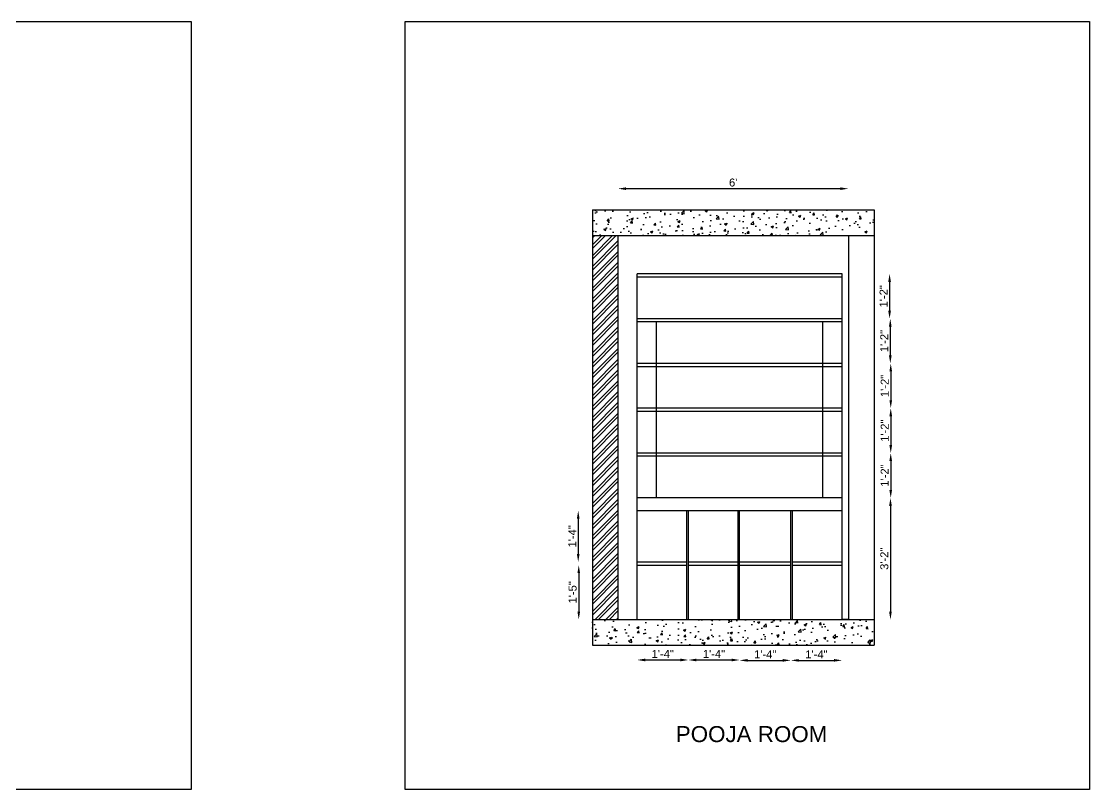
# Model space of a CAD drawing. Header units: feet. Extents: x 2272 to 4893, y 337 to 2916.
# Drawn here: x 4069.5 to 4403.2, y 1486.6 to 1726.6 of the extents above; entities that cross this region are included whole.
import ezdxf

# ---------------------------------------------------------------- set-up
doc = ezdxf.new("R2010")
doc.units = ezdxf.units.FT
doc.layers.add('Door', color=15, linetype='Continuous')
doc.styles.get("Standard").update_dxf_attribs({"font": 'arial.ttf'})
doc.dimstyles.new('ISO-25', dxfattribs={"dimtxt": 2.5, "dimasz": 2.5, "dimexe": 1.25, "dimexo": 0.625, "dimtad": 1, "dimdec": 0, "dimlunit": 4, "dimtxsty": 'Standard', "dimcen": 2.5, "dimse1": 1, "dimse2": 1, "dimadec": 0, "dimazin": 0, "dimtfac": 1, "dimtdec": 0, "dimtmove": 0, "dimatfit": 3, "dimfxl": 1, "dimarcsym": 0})

# ---------------------------------------------------------------- blocks, each defined once
blk = doc.blocks.new('*D306')
at = {"layer": 'Defpoints', "color": 0, "transparency": 16777216}
for p in [(4261.88, 1539.75), (4277.88, 1539.75), (4277.88, 1527.12)]:
    blk.add_point(p, dxfattribs=at)
at = {"layer": 'Door', "color": 0, "lineweight": -2, "transparency": 16777216}
blk.add_line((4264.38, 1527.12), (4275.38, 1527.12), dxfattribs=at)
at = {"layer": 'Door', "color": 0, "transparency": 16777216}
for points in [[(4264.38, 1527.54), (4264.38, 1526.7), (4261.88, 1527.12)], [(4275.38, 1527.54), (4275.38, 1526.7), (4277.88, 1527.12)]]:
    blk.add_solid(points, dxfattribs=at)
at = {"layer": 'Door', "color": 0, "transparency": 16777216, "insert": (4269.88, 1529), "char_height": 2.5, "attachment_point": 5}
blk.add_mtext('1\'-4"', dxfattribs=at)
blk = doc.blocks.new('*D307')
at = {"layer": 'Defpoints', "color": 0, "transparency": 16777216}
for p in [(4277.88, 1539.75), (4293.88, 1539.75), (4293.88, 1527.12)]:
    blk.add_point(p, dxfattribs=at)
at = {"layer": 'Door', "color": 0, "lineweight": -2, "transparency": 16777216}
blk.add_line((4280.38, 1527.12), (4291.38, 1527.12), dxfattribs=at)
at = {"layer": 'Door', "color": 0, "transparency": 16777216}
for points in [[(4280.38, 1527.54), (4280.38, 1526.7), (4277.88, 1527.12)], [(4291.38, 1527.54), (4291.38, 1526.7), (4293.88, 1527.12)]]:
    blk.add_solid(points, dxfattribs=at)
at = {"layer": 'Door', "color": 0, "transparency": 16777216, "insert": (4285.88, 1529), "char_height": 2.5, "attachment_point": 5}
blk.add_mtext('1\'-4"', dxfattribs=at)
blk = doc.blocks.new('*D308')
at = {"layer": 'Defpoints', "color": 0, "transparency": 16777216}
for p in [(4293.88, 1539.75), (4309.88, 1539.75), (4309.88, 1527)]:
    blk.add_point(p, dxfattribs=at)
at = {"layer": 'Door', "color": 0, "lineweight": -2, "transparency": 16777216}
blk.add_line((4296.38, 1527), (4307.38, 1527), dxfattribs=at)
at = {"layer": 'Door', "color": 0, "transparency": 16777216}
for points in [[(4296.38, 1527.42), (4296.38, 1526.59), (4293.88, 1527)], [(4307.38, 1527.42), (4307.38, 1526.59), (4309.88, 1527)]]:
    blk.add_solid(points, dxfattribs=at)
at = {"layer": 'Door', "color": 0, "transparency": 16777216, "insert": (4301.88, 1528.88), "char_height": 2.5, "attachment_point": 5}
blk.add_mtext('1\'-4"', dxfattribs=at)
blk = doc.blocks.new('*D309')
at = {"layer": 'Defpoints', "color": 0, "transparency": 16777216}
for p in [(4309.88, 1539.75), (4325.88, 1539.75), (4325.88, 1527)]:
    blk.add_point(p, dxfattribs=at)
at = {"layer": 'Door', "color": 0, "lineweight": -2, "transparency": 16777216}
blk.add_line((4312.38, 1527), (4323.38, 1527), dxfattribs=at)
at = {"layer": 'Door', "color": 0, "transparency": 16777216}
for points in [[(4312.38, 1527.42), (4312.38, 1526.59), (4309.88, 1527)], [(4323.38, 1527.42), (4323.38, 1526.59), (4325.88, 1527)]]:
    blk.add_solid(points, dxfattribs=at)
at = {"layer": 'Door', "color": 0, "transparency": 16777216, "insert": (4317.88, 1528.88), "char_height": 2.5, "attachment_point": 5}
blk.add_mtext('1\'-4"', dxfattribs=at)
blk = doc.blocks.new('*D310')
at = {"layer": 'Defpoints', "color": 0, "transparency": 16777216}
for p in [(4325.88, 1577.75), (4325.88, 1539.75), (4341, 1539.75)]:
    blk.add_point(p, dxfattribs=at)
at = {"layer": 'Door', "color": 0, "lineweight": -2, "transparency": 16777216}
blk.add_line((4341, 1575.25), (4341, 1542.25), dxfattribs=at)
at = {"layer": 'Door', "color": 0, "transparency": 16777216}
for points in [[(4340.58, 1575.25), (4341.42, 1575.25), (4341, 1577.75)], [(4340.58, 1542.25), (4341.42, 1542.25), (4341, 1539.75)]]:
    blk.add_solid(points, dxfattribs=at)
at = {"layer": 'Door', "color": 0, "transparency": 16777216, "insert": (4339.1, 1558.75), "char_height": 2.5, "attachment_point": 5, "rotation": 90}
blk.add_mtext('3\'-2"', dxfattribs=at)
blk = doc.blocks.new('*D311')
at = {"layer": 'Defpoints', "color": 0, "transparency": 16777216}
for p in [(4325.88, 1591.75), (4325.88, 1577.75), (4341.08, 1577.75)]:
    blk.add_point(p, dxfattribs=at)
at = {"layer": 'Door', "color": 0, "lineweight": -2, "transparency": 16777216}
blk.add_line((4341.08, 1589.25), (4341.08, 1580.25), dxfattribs=at)
at = {"layer": 'Door', "color": 0, "transparency": 16777216}
for points in [[(4340.66, 1589.25), (4341.5, 1589.25), (4341.08, 1591.75)], [(4340.66, 1580.25), (4341.5, 1580.25), (4341.08, 1577.75)]]:
    blk.add_solid(points, dxfattribs=at)
at = {"layer": 'Door', "color": 0, "transparency": 16777216, "insert": (4339.2, 1584.75), "char_height": 2.5, "attachment_point": 5, "rotation": 90}
blk.add_mtext('1\'-2"', dxfattribs=at)
blk = doc.blocks.new('*D312')
at = {"layer": 'Defpoints', "color": 0, "transparency": 16777216}
for p in [(4325.88, 1605.75), (4325.88, 1591.75), (4341.09, 1591.75)]:
    blk.add_point(p, dxfattribs=at)
at = {"layer": 'Door', "color": 0, "lineweight": -2, "transparency": 16777216}
blk.add_line((4341.09, 1603.25), (4341.09, 1594.25), dxfattribs=at)
at = {"layer": 'Door', "color": 0, "transparency": 16777216}
for points in [[(4340.67, 1603.25), (4341.51, 1603.25), (4341.09, 1605.75)], [(4340.67, 1594.25), (4341.51, 1594.25), (4341.09, 1591.75)]]:
    blk.add_solid(points, dxfattribs=at)
at = {"layer": 'Door', "color": 0, "transparency": 16777216, "insert": (4339.21, 1598.75), "char_height": 2.5, "attachment_point": 5, "rotation": 90}
blk.add_mtext('1\'-2"', dxfattribs=at)
blk = doc.blocks.new('*D313')
at = {"layer": 'Defpoints', "color": 0, "transparency": 16777216}
for p in [(4325.88, 1619.75), (4325.88, 1605.75), (4341.09, 1605.75)]:
    blk.add_point(p, dxfattribs=at)
at = {"layer": 'Door', "color": 0, "lineweight": -2, "transparency": 16777216}
blk.add_line((4341.09, 1617.25), (4341.09, 1608.25), dxfattribs=at)
at = {"layer": 'Door', "color": 0, "transparency": 16777216}
for points in [[(4340.68, 1617.25), (4341.51, 1617.25), (4341.09, 1619.75)], [(4340.68, 1608.25), (4341.51, 1608.25), (4341.09, 1605.75)]]:
    blk.add_solid(points, dxfattribs=at)
at = {"layer": 'Door', "color": 0, "transparency": 16777216, "insert": (4339.21, 1612.75), "char_height": 2.5, "attachment_point": 5, "rotation": 90}
blk.add_mtext('1\'-2"', dxfattribs=at)
blk = doc.blocks.new('*D314')
at = {"layer": 'Defpoints', "color": 0, "transparency": 16777216}
for p in [(4325.88, 1633.75), (4325.88, 1619.75), (4340.95, 1619.75)]:
    blk.add_point(p, dxfattribs=at)
at = {"layer": 'Door', "color": 0, "lineweight": -2, "transparency": 16777216}
blk.add_line((4340.95, 1631.25), (4340.95, 1622.25), dxfattribs=at)
at = {"layer": 'Door', "color": 0, "transparency": 16777216}
for points in [[(4340.53, 1631.25), (4341.37, 1631.25), (4340.95, 1633.75)], [(4340.53, 1622.25), (4341.37, 1622.25), (4340.95, 1619.75)]]:
    blk.add_solid(points, dxfattribs=at)
at = {"layer": 'Door', "color": 0, "transparency": 16777216, "insert": (4339.07, 1626.75), "char_height": 2.5, "attachment_point": 5, "rotation": 90}
blk.add_mtext('1\'-2"', dxfattribs=at)
blk = doc.blocks.new('*D315')
at = {"layer": 'Defpoints', "color": 0, "transparency": 16777216}
for p in [(4325.88, 1647.75), (4325.88, 1633.75), (4340.73, 1633.75)]:
    blk.add_point(p, dxfattribs=at)
at = {"layer": 'Door', "color": 0, "lineweight": -2, "transparency": 16777216}
blk.add_line((4340.73, 1645.25), (4340.73, 1636.25), dxfattribs=at)
at = {"layer": 'Door', "color": 0, "transparency": 16777216}
for points in [[(4340.31, 1645.25), (4341.15, 1645.25), (4340.73, 1647.75)], [(4340.31, 1636.25), (4341.15, 1636.25), (4340.73, 1633.75)]]:
    blk.add_solid(points, dxfattribs=at)
at = {"layer": 'Door', "color": 0, "transparency": 16777216, "insert": (4338.85, 1640.75), "char_height": 2.5, "attachment_point": 5, "rotation": 90}
blk.add_mtext('1\'-2"', dxfattribs=at)
blk = doc.blocks.new('*D316')
at = {"color": 0, "lineweight": -2, "transparency": 16777216}
blk.add_line((4258.38, 1674.37), (4325.38, 1674.37), dxfattribs=at)
at = {"color": 0, "transparency": 16777216}
for points in [[(4258.38, 1674.78), (4258.38, 1673.95), (4255.88, 1674.37)], [(4325.38, 1674.78), (4325.38, 1673.95), (4327.88, 1674.37)]]:
    blk.add_solid(points, dxfattribs=at)
at = {"layer": 'Defpoints', "color": 0, "transparency": 16777216}
for p in [(4327.88, 1674.37), (4255.88, 1659.75), (4327.88, 1659.75)]:
    blk.add_point(p, dxfattribs=at)
at = {"color": 0, "transparency": 16777216, "insert": (4291.88, 1676.27), "char_height": 2.5, "attachment_point": 5}
blk.add_mtext("6'", dxfattribs=at)
blk = doc.blocks.new('*D304')
at = {"color": 0, "lineweight": -2, "transparency": 16777216}
blk.add_line((4243.47, 1571.25), (4243.47, 1560.25), dxfattribs=at)
at = {"color": 0, "transparency": 16777216}
for points in [[(4243.05, 1571.25), (4243.88, 1571.25), (4243.47, 1573.75)], [(4243.05, 1560.25), (4243.88, 1560.25), (4243.47, 1557.75)]]:
    blk.add_solid(points, dxfattribs=at)
at = {"layer": 'Defpoints', "color": 0, "transparency": 16777216}
for p in [(4261.88, 1573.75), (4243.47, 1557.75), (4261.88, 1557.75)]:
    blk.add_point(p, dxfattribs=at)
at = {"color": 0, "transparency": 16777216, "insert": (4241.59, 1565.75), "char_height": 2.5, "attachment_point": 5, "rotation": 90}
blk.add_mtext('1\'-4"', dxfattribs=at)
blk = doc.blocks.new('*D305')
at = {"color": 0, "lineweight": -2, "transparency": 16777216}
blk.add_line((4243.63, 1554.25), (4243.63, 1542.25), dxfattribs=at)
at = {"color": 0, "transparency": 16777216}
for points in [[(4243.22, 1554.25), (4244.05, 1554.25), (4243.63, 1556.75)], [(4243.22, 1542.25), (4244.05, 1542.25), (4243.63, 1539.75)]]:
    blk.add_solid(points, dxfattribs=at)
at = {"layer": 'Defpoints', "color": 0, "transparency": 16777216}
for p in [(4261.88, 1556.75), (4243.63, 1539.75), (4261.88, 1539.75)]:
    blk.add_point(p, dxfattribs=at)
at = {"color": 0, "transparency": 16777216, "insert": (4241.73, 1548.25), "char_height": 2.5, "attachment_point": 5, "rotation": 90}
blk.add_mtext('1\'-5"', dxfattribs=at)

msp = doc.modelspace()

# ---------------------------------------------------------------- hatches: boundary and pattern name
at = {"layer": 'Door', "true_color": 0x105689}
h = msp.add_hatch(dxfattribs=at)
h.set_pattern_fill('AR-CONC', color=146, scale=0.04)
h.set_pattern_definition([(50, (-756.6017, 989.762), (7.287387, -0.6375634), [0.762, -8.382]), (355, (-756.602, 989.762), (-1.409737, 7.642274), [0.6096, -6.705623]), (100.45144, (-755.9944, 989.709), (5.87765, 7.00471), [0.6476, -7.12361]), (46.1842, (-756.602, 991.794), (10.843162, -1.681693), [1.143, -12.573]), (96.63556, (-755.698, 991.654), (9.496165, 9.897045), [0.9714, -10.685424]), (351.18415, (-756.602, 991.794), (9.496165, 9.897045), [0.914399, -10.05839]), (21, (-755.5857, 991.286), (6.064576, -4.090608), [0.762, -8.382]), (326, (-755.586, 991.286), (2.472081, 7.367519), [0.6096, -6.7056]), (71.45144, (-755.08, 990.945), (8.536657, 3.276911), [0.6476, -7.123598]), (37.5, (-756.6017, 989.762), (0.1235441, 3.3822016), [0, -6.62432, 0, -6.8072, 0, -6.731]), (7.5, (-756.6017, 989.762), (2.6727865, 4.007223), [0, -3.88112, 0, -6.47192, 0, -2.5654]), (327.5, (-758.8673, 989.762), (5.4236238, -0.2291498), [0, -2.54, 0, -7.9248, 0, -10.5156]), (317.5, (-759.8833, 989.762), (5.9251673, 1.0170596), [0, -3.302, 0, -5.26288, 0, -7.4676])])
h.paths.add_polyline_path([(4247.881, 1667.75), (4247.881, 1659.75), (4335.881, 1659.75), (4335.881, 1667.75)])
h.paths.add_polyline_path([(4247.881, 1539.75), (4247.881, 1531.75), (4335.881, 1531.75), (4335.881, 1539.75)])
h = msp.add_hatch(dxfattribs=at)
h.set_pattern_fill('ANSI32', color=146, scale=0.25)
h.set_pattern_definition([(45, (-756.6017, 989.762), (-1.683798, 1.683798), []), (45, (-755.4791, 989.762), (-1.683798, 1.683798), [])])
h.paths.add_polyline_path([(4255.881, 1659.75), (4247.881, 1659.75), (4247.881, 1539.75), (4255.881, 1539.75)])

# ---------------------------------------------------------------- linework, layer by layer
for p, q in [((4267.881, 1577.75), (4267.881, 1632.75)), ((4319.881, 1577.75), (4319.881, 1632.75))]:
    msp.add_line(p, q)
at = {"color": 7, "true_color": 0xffffff}
for p, q in [((4261.881, 1557.75), (4277.381, 1557.75)), ((4261.881, 1556.75), (4277.381, 1556.75)), ((4277.881, 1557.75), (4293.381, 1557.75)), ((4277.881, 1556.75), (4293.381, 1556.75)), ((4293.881, 1557.75), (4309.881, 1557.75)), ((4293.881, 1556.75), (4309.881, 1556.75)), ((4310.381, 1557.75), (4325.881, 1557.75)), ((4310.381, 1556.75), (4325.881, 1556.75))]:
    msp.add_line(p, q, dxfattribs=at)
for points in [[(3908.832, 1726.634), (4122.607, 1726.634), (4122.607, 1486.615), (3908.832, 1486.615)], [(4189.443, 1726.634), (4403.218, 1726.634), (4403.218, 1486.615), (4189.443, 1486.615)]]:
    msp.add_lwpolyline(points, close=True)
at = {"layer": 'Door', "color": 146, "true_color": 0x105689}
for p, q in [((4247.881, 1667.75), (4247.881, 1531.75)), ((4247.881, 1667.75), (4335.881, 1667.75)), ((4335.881, 1667.75), (4335.881, 1531.75)), ((4247.881, 1659.75), (4335.881, 1659.75)), ((4255.881, 1659.75), (4255.881, 1539.75)), ((4327.881, 1659.75), (4327.881, 1539.75)), ((4247.881, 1539.75), (4335.881, 1539.75)), ((4255.881, 1539.75), (4261.881, 1539.75)), ((4261.881, 1539.75), (4275.881, 1539.75)), ((4327.881, 1539.75), (4325.881, 1539.75)), ((4247.881, 1531.75), (4335.881, 1531.75))]:
    msp.add_line(p, q, dxfattribs=at)
at = {"layer": 'Door', "color": 30, "true_color": 0xf26722}
for p, q in [((4325.881, 1647.75), (4261.881, 1647.75)), ((4261.881, 1577.75), (4261.881, 1647.75)), ((4325.881, 1646.75), (4261.881, 1646.75)), ((4325.881, 1577.75), (4325.881, 1647.75)), ((4325.881, 1633.75), (4261.881, 1633.75)), ((4325.881, 1632.75), (4261.881, 1632.75)), ((4325.881, 1619.75), (4261.881, 1619.75)), ((4325.881, 1618.75), (4261.881, 1618.75)), ((4325.881, 1605.75), (4261.881, 1605.75)), ((4325.881, 1604.75), (4261.881, 1604.75)), ((4325.881, 1591.75), (4261.881, 1591.75)), ((4325.881, 1590.75), (4261.881, 1590.75)), ((4261.881, 1539.75), (4261.881, 1577.75)), ((4325.881, 1577.75), (4261.881, 1577.75)), ((4325.881, 1539.75), (4325.881, 1577.75)), ((4325.881, 1573.75), (4261.881, 1573.75)), ((4277.381, 1539.75), (4277.381, 1573.75)), ((4277.881, 1539.75), (4277.881, 1573.75)), ((4293.381, 1539.75), (4293.381, 1573.75)), ((4293.881, 1539.75), (4293.881, 1573.75)), ((4309.881, 1539.75), (4309.881, 1573.75)), ((4310.381, 1539.75), (4310.381, 1573.75))]:
    msp.add_line(p, q, dxfattribs=at)

# ---------------------------------------------------------------- texts
at = {"color": 4, "insert": (4273.941, 1506.467), "char_height": 5, "attachment_point": 1}
msp.add_mtext_dynamic_manual_height_columns('POOJA ROOM ', width=260.46551, gutter_width=25, heights=[0], dxfattribs=at)

# ---------------------------------------------------------------- dimensions: what is measured, and where the dimension line sits
at = {"color": 114, "true_color": 0x139b48}
dim = msp.add_linear_dim(base=(4327.881, 1674.365), p1=(4255.881, 1659.75), p2=(4327.881, 1659.75), dimstyle='ISO-25', dxfattribs=at)
dim.commit()
dim.dimension.update_dxf_attribs({"geometry": '*D316', "text_midpoint": (4291.881, 1676.267)})
at = {"color": 7, "true_color": 0xffffff}
for base, p1, p2, picture, middle in [((4243.466, 1557.75), (4261.881, 1573.75), (4261.881, 1557.75), '*D304', (4241.586, 1565.75)), ((4243.634, 1539.75), (4261.881, 1556.75), (4261.881, 1539.75), '*D305', (4241.733, 1548.25))]:
    dim = msp.add_linear_dim(base=base, p1=p1, p2=p2, angle=90, dimstyle='ISO-25', dxfattribs=at)
    dim.commit()
    dim.dimension.update_dxf_attribs({"geometry": picture, "text_midpoint": middle})
at = {"layer": 'Door', "color": 114, "true_color": 0x139b48}
for base, p1, p2, picture, middle in [((4340.73, 1633.75), (4325.881, 1647.75), (4325.881, 1633.75), '*D315', (4338.85, 1640.75)), ((4340.95, 1619.75), (4325.881, 1633.75), (4325.881, 1619.75), '*D314', (4339.07, 1626.75)), ((4341.092, 1605.75), (4325.881, 1619.75), (4325.881, 1605.75), '*D313', (4339.212, 1612.75)), ((4341.09, 1591.75), (4325.881, 1605.75), (4325.881, 1591.75), '*D312', (4339.21, 1598.75)), ((4341.081, 1577.75), (4325.881, 1591.75), (4325.881, 1577.75), '*D311', (4339.2, 1584.75)), ((4340.999, 1539.75), (4325.881, 1577.75), (4325.881, 1539.75), '*D310', (4339.097, 1558.75))]:
    dim = msp.add_linear_dim(base=base, p1=p1, p2=p2, angle=90, dimstyle='ISO-25', dxfattribs=at)
    dim.commit()
    dim.dimension.update_dxf_attribs({"geometry": picture, "text_midpoint": middle})
for base, p1, p2, picture, middle in [((4277.881, 1527.119), (4261.881, 1539.75), (4277.881, 1539.75), '*D306', (4269.881, 1528.999)), ((4293.881, 1527.119), (4277.881, 1539.75), (4293.881, 1539.75), '*D307', (4285.881, 1528.999)), ((4309.881, 1527.004), (4293.881, 1539.75), (4309.881, 1539.75), '*D308', (4301.881, 1528.884)), ((4325.881, 1527.004), (4309.881, 1539.75), (4325.881, 1539.75), '*D309', (4317.881, 1528.884))]:
    dim = msp.add_linear_dim(base=base, p1=p1, p2=p2, dimstyle='ISO-25', dxfattribs=at)
    dim.commit()
    dim.dimension.update_dxf_attribs({"geometry": picture, "text_midpoint": middle})

doc.saveas('drawing.dxf')
